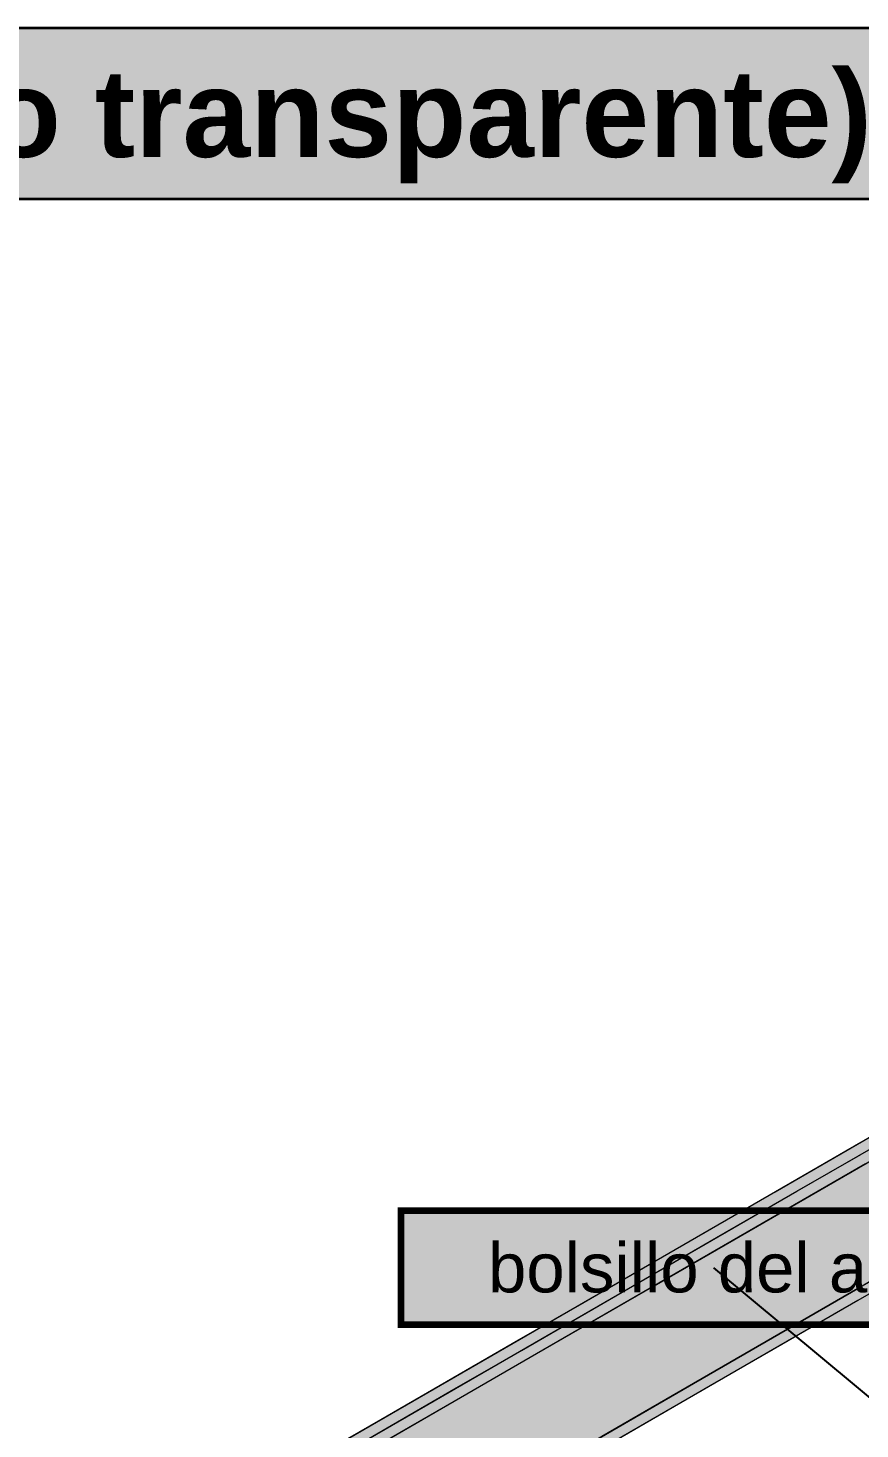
# Model space of a CAD drawing. Header units: metres. Extents: x 349021 to 349543, y 9281040 to 9281959.
# Drawn here: x 349206.5 to 349206.939, y 9281042.422 to 9281043.16 of the extents above; entities that cross this region are included whole.
import ezdxf
from ezdxf.enums import TextEntityAlignment as Align

# ---------------------------------------------------------------- set-up
doc = ezdxf.new("R2010")
doc.units = ezdxf.units.M
doc.header["$LTSCALE"] = 0.25
for name, color, linetype, lineweight in [('ISO-3D', 7, 'CONTINUOUS', 13), ('ISO-3D-ARISTAS', 250, 'CONTINUOUS', 13), ('PANEL-FONDO', 5, 'CONTINUOUS', 13), ('TITULOS', 160, 'CONTINUOUS', 35)]:
    doc.layers.add(name, color=color, linetype=linetype, lineweight=lineweight)
doc.layers.add('LLAMADAS-NUM', color=30, linetype='CONTINUOUS', lineweight=25, true_color=0xc05014)
doc.layers.add('PANEL', color=5, linetype='CONTINUOUS', lineweight=35, true_color=0x1f4e79)
doc.styles.get("Standard").update_dxf_attribs({"font": 'arial.ttf'})
doc.styles.add('TITULOS', font='arialbd.ttf')

msp = doc.modelspace()

# ---------------------------------------------------------------- linework, layer by layer
at = {"layer": 'ISO-3D', "true_color": 0x22252b}
for points in [[(349206.96323, 9281042.58047), (349206.92859, 9281042.56047), (349206.96323, 9281042.58682), (349206.92859, 9281042.56682)], [(349206.96323, 9281042.54555), (349206.92859, 9281042.52555), (349206.96323, 9281042.58047), (349206.92859, 9281042.56047)], [(349206.96614, 9281042.54406), (349206.93182, 9281042.52424), (349206.96614, 9281042.58216), (349206.93182, 9281042.56234)], [(349206.92859, 9281042.56047), (349206.89395, 9281042.54047), (349206.92859, 9281042.56682), (349206.89395, 9281042.54682)], [(349206.92859, 9281042.52555), (349206.89395, 9281042.50555), (349206.92859, 9281042.56047), (349206.89395, 9281042.54047)], [(349206.93182, 9281042.52424), (349206.89751, 9281042.50443), (349206.93182, 9281042.56234), (349206.89751, 9281042.54253)], [(349206.89395, 9281042.54047), (349206.85931, 9281042.52047), (349206.89395, 9281042.54682), (349206.85931, 9281042.52682)], [(349206.89751, 9281042.50443), (349206.86319, 9281042.48462), (349206.89751, 9281042.54253), (349206.86319, 9281042.52272)], [(349206.96323, 9281042.51062), (349206.92859, 9281042.49062), (349206.96323, 9281042.54555), (349206.92859, 9281042.52555)], [(349206.96614, 9281042.50596), (349206.93182, 9281042.48614), (349206.96614, 9281042.54406), (349206.93182, 9281042.52424)], [(349206.89395, 9281042.50555), (349206.85931, 9281042.48555), (349206.89395, 9281042.54047), (349206.85931, 9281042.52047)], [(349206.85931, 9281042.52047), (349206.82467, 9281042.50047), (349206.85931, 9281042.52682), (349206.82467, 9281042.50682)], [(349206.85931, 9281042.48555), (349206.82467, 9281042.46555), (349206.85931, 9281042.52047), (349206.82467, 9281042.50047)], [(349206.86319, 9281042.48462), (349206.82887, 9281042.4648), (349206.86319, 9281042.52272), (349206.82887, 9281042.5029)], [(349206.92859, 9281042.49062), (349206.89395, 9281042.47062), (349206.92859, 9281042.52555), (349206.89395, 9281042.50555)], [(349206.93182, 9281042.48614), (349206.89751, 9281042.46633), (349206.93182, 9281042.52424), (349206.89751, 9281042.50443)], [(349206.97138, 9281042.50898), (349206.93764, 9281042.4895), (349206.97138, 9281042.51533), (349206.93764, 9281042.49585)], [(349206.82467, 9281042.50047), (349206.79003, 9281042.48047), (349206.82467, 9281042.50682), (349206.79003, 9281042.48682)], [(349206.89395, 9281042.47062), (349206.85931, 9281042.45062), (349206.89395, 9281042.50555), (349206.85931, 9281042.48555)], [(349206.82467, 9281042.46555), (349206.79003, 9281042.44555), (349206.82467, 9281042.50047), (349206.79003, 9281042.48047)], [(349206.82887, 9281042.4648), (349206.79455, 9281042.44499), (349206.82887, 9281042.5029), (349206.79455, 9281042.48309)], [(349206.89751, 9281042.46633), (349206.86319, 9281042.44652), (349206.89751, 9281042.50443), (349206.86319, 9281042.48462)], [(349206.93764, 9281042.4895), (349206.90391, 9281042.47002), (349206.93764, 9281042.49585), (349206.90391, 9281042.47637)], [(349206.79003, 9281042.48047), (349206.75538, 9281042.46047), (349206.79003, 9281042.48682), (349206.75538, 9281042.46682)], [(349206.79455, 9281042.44499), (349206.76024, 9281042.42518), (349206.79455, 9281042.48309), (349206.76024, 9281042.46328)], [(349206.85931, 9281042.45062), (349206.82467, 9281042.43062), (349206.85931, 9281042.48555), (349206.82467, 9281042.46555)], [(349206.86319, 9281042.44652), (349206.82887, 9281042.4267), (349206.86319, 9281042.48462), (349206.82887, 9281042.4648)], [(349206.79003, 9281042.44555), (349206.75538, 9281042.42555), (349206.79003, 9281042.48047), (349206.75538, 9281042.46047)], [(349206.90391, 9281042.47002), (349206.87017, 9281042.45055), (349206.90391, 9281042.47637), (349206.87017, 9281042.4569)], [(349206.75538, 9281042.46047), (349206.72074, 9281042.44047), (349206.75538, 9281042.46682), (349206.72074, 9281042.44682)], [(349206.76024, 9281042.42518), (349206.72592, 9281042.40536), (349206.76024, 9281042.46328), (349206.72592, 9281042.44346)], [(349206.82467, 9281042.43062), (349206.79003, 9281042.41062), (349206.82467, 9281042.46555), (349206.79003, 9281042.44555)], [(349206.82887, 9281042.4267), (349206.79455, 9281042.40689), (349206.82887, 9281042.4648), (349206.79455, 9281042.44499)], [(349206.75538, 9281042.42555), (349206.72074, 9281042.40555), (349206.75538, 9281042.46047), (349206.72074, 9281042.44047)], [(349206.87017, 9281042.45055), (349206.83643, 9281042.43107), (349206.87017, 9281042.4569), (349206.83643, 9281042.43742)], [(349206.72074, 9281042.44047), (349206.6861, 9281042.42047), (349206.72074, 9281042.44682), (349206.6861, 9281042.42682)], [(349206.72074, 9281042.40555), (349206.6861, 9281042.38555), (349206.72074, 9281042.44047), (349206.6861, 9281042.42047)], [(349206.72592, 9281042.40536), (349206.6916, 9281042.38555), (349206.72592, 9281042.44346), (349206.6916, 9281042.42365)], [(349206.79003, 9281042.41062), (349206.75538, 9281042.39062), (349206.79003, 9281042.44555), (349206.75538, 9281042.42555)], [(349206.79455, 9281042.40689), (349206.76024, 9281042.38708), (349206.79455, 9281042.44499), (349206.76024, 9281042.42518)], [(349206.83643, 9281042.43107), (349206.8027, 9281042.41159), (349206.83643, 9281042.43742), (349206.8027, 9281042.41794)], [(349206.6861, 9281042.42047), (349206.65146, 9281042.40047), (349206.6861, 9281042.42682), (349206.65146, 9281042.40682)], [(349206.75538, 9281042.39062), (349206.72074, 9281042.37062), (349206.75538, 9281042.42555), (349206.72074, 9281042.40555)], [(349206.76024, 9281042.38708), (349206.72592, 9281042.36726), (349206.76024, 9281042.42518), (349206.72592, 9281042.40536)], [(349206.6916, 9281042.38555), (349206.65728, 9281042.36574), (349206.6916, 9281042.42365), (349206.65728, 9281042.40384)]]:
    msp.add_solid(points, dxfattribs=at)
at = {"layer": 'ISO-3D', "true_color": 0x2b2e35}
for points in [[(349206.94462, 9281042.56973), (349206.91089, 9281042.55025), (349206.93912, 9281042.57291), (349206.90539, 9281042.55343)], [(349206.97212, 9281042.54751), (349206.93838, 9281042.52803), (349206.93912, 9281042.56656), (349206.90539, 9281042.54708)], [(349206.97487, 9281042.55227), (349206.94113, 9281042.53279), (349206.94462, 9281042.56973), (349206.91089, 9281042.55025)], [(349206.91089, 9281042.55025), (349206.87715, 9281042.53078), (349206.90539, 9281042.55343), (349206.87165, 9281042.53395)], [(349206.94113, 9281042.53279), (349206.9074, 9281042.51331), (349206.91089, 9281042.55025), (349206.87715, 9281042.53078)], [(349206.93838, 9281042.52803), (349206.90465, 9281042.50855), (349206.90539, 9281042.54708), (349206.87165, 9281042.5276)], [(349207.00511, 9281042.52846), (349206.97138, 9281042.50898), (349206.97212, 9281042.54751), (349206.93838, 9281042.52803)], [(349206.87715, 9281042.53078), (349206.84341, 9281042.5113), (349206.87165, 9281042.53395), (349206.83791, 9281042.51447)], [(349206.90465, 9281042.50855), (349206.87091, 9281042.48907), (349206.87165, 9281042.5276), (349206.83791, 9281042.50812)], [(349206.9074, 9281042.51331), (349206.87366, 9281042.49384), (349206.87715, 9281042.53078), (349206.84341, 9281042.5113)], [(349206.97138, 9281042.50898), (349206.93764, 9281042.4895), (349206.93838, 9281042.52803), (349206.90465, 9281042.50855)], [(349206.97138, 9281042.51533), (349206.93764, 9281042.49585), (349206.94113, 9281042.53279), (349206.9074, 9281042.51331)], [(349206.84341, 9281042.5113), (349206.80968, 9281042.49182), (349206.83791, 9281042.51447), (349206.80418, 9281042.495)], [(349206.93764, 9281042.49585), (349206.90391, 9281042.47637), (349206.9074, 9281042.51331), (349206.87366, 9281042.49384)], [(349206.87091, 9281042.48907), (349206.83717, 9281042.4696), (349206.83791, 9281042.50812), (349206.80418, 9281042.48865)], [(349206.87366, 9281042.49384), (349206.83992, 9281042.47436), (349206.84341, 9281042.5113), (349206.80968, 9281042.49182)], [(349206.93764, 9281042.4895), (349206.90391, 9281042.47002), (349206.90465, 9281042.50855), (349206.87091, 9281042.48907)], [(349206.96614, 9281042.50596), (349206.93182, 9281042.48614), (349206.96064, 9281042.50913), (349206.92633, 9281042.48932)], [(349206.80968, 9281042.49182), (349206.77594, 9281042.47234), (349206.80418, 9281042.495), (349206.77044, 9281042.47552)], [(349206.83992, 9281042.47436), (349206.80619, 9281042.45488), (349206.80968, 9281042.49182), (349206.77594, 9281042.47234)], [(349206.90391, 9281042.47637), (349206.87017, 9281042.4569), (349206.87366, 9281042.49384), (349206.83992, 9281042.47436)], [(349206.83717, 9281042.4696), (349206.80344, 9281042.45012), (349206.80418, 9281042.48865), (349206.77044, 9281042.46917)], [(349206.90391, 9281042.47002), (349206.87017, 9281042.45055), (349206.87091, 9281042.48907), (349206.83717, 9281042.4696)], [(349206.93182, 9281042.48614), (349206.89751, 9281042.46633), (349206.92633, 9281042.48932), (349206.89201, 9281042.4695)], [(349206.77594, 9281042.47234), (349206.74221, 9281042.45287), (349206.77044, 9281042.47552), (349206.73671, 9281042.45604)], [(349206.80344, 9281042.45012), (349206.7697, 9281042.43064), (349206.77044, 9281042.46917), (349206.73671, 9281042.44969)], [(349206.80619, 9281042.45488), (349206.77245, 9281042.4354), (349206.77594, 9281042.47234), (349206.74221, 9281042.45287)], [(349206.87017, 9281042.45055), (349206.83643, 9281042.43107), (349206.83717, 9281042.4696), (349206.80344, 9281042.45012)], [(349206.87017, 9281042.4569), (349206.83643, 9281042.43742), (349206.83992, 9281042.47436), (349206.80619, 9281042.45488)], [(349206.89751, 9281042.46633), (349206.86319, 9281042.44652), (349206.89201, 9281042.4695), (349206.85769, 9281042.44969)], [(349206.74221, 9281042.45287), (349206.70847, 9281042.43339), (349206.73671, 9281042.45604), (349206.70297, 9281042.43656)], [(349206.83643, 9281042.43742), (349206.8027, 9281042.41794), (349206.80619, 9281042.45488), (349206.77245, 9281042.4354)], [(349206.7697, 9281042.43064), (349206.73597, 9281042.41116), (349206.73671, 9281042.44969), (349206.70297, 9281042.43021)], [(349206.77245, 9281042.4354), (349206.73872, 9281042.41593), (349206.74221, 9281042.45287), (349206.70847, 9281042.43339)], [(349206.83643, 9281042.43107), (349206.8027, 9281042.41159), (349206.80344, 9281042.45012), (349206.7697, 9281042.43064)], [(349206.86319, 9281042.44652), (349206.82887, 9281042.4267), (349206.85769, 9281042.44969), (349206.82337, 9281042.42988)], [(349206.70847, 9281042.43339), (349206.67473, 9281042.41391), (349206.70297, 9281042.43656), (349206.66923, 9281042.41709)], [(349206.73872, 9281042.41593), (349206.70498, 9281042.39645), (349206.70847, 9281042.43339), (349206.67473, 9281042.41391)], [(349206.8027, 9281042.41794), (349206.76896, 9281042.39846), (349206.77245, 9281042.4354), (349206.73872, 9281042.41593)], [(349206.73597, 9281042.41116), (349206.70223, 9281042.39169), (349206.70297, 9281042.43021), (349206.66923, 9281042.41074)], [(349206.8027, 9281042.41159), (349206.76896, 9281042.39211), (349206.7697, 9281042.43064), (349206.73597, 9281042.41116)], [(349206.82887, 9281042.4267), (349206.79455, 9281042.40689), (349206.82337, 9281042.42988), (349206.78906, 9281042.41006)]]:
    msp.add_solid(points, dxfattribs=at)
at = {"layer": 'ISO-3D-ARISTAS', "color": 250}
for p, q in [((349206.92859, 9281042.56682), (349206.96323, 9281042.58682)), ((349206.83017, 9281042.4973), (349206.97844, 9281042.58291)), ((349206.93182, 9281042.56234), (349206.96614, 9281042.58216)), ((349206.90539, 9281042.55343), (349206.93912, 9281042.57291)), ((349206.89395, 9281042.54682), (349206.92859, 9281042.56682)), ((349206.90539, 9281042.54708), (349206.93912, 9281042.56656)), ((349206.77494, 9281042.46542), (349206.94163, 9281042.56165)), ((349206.89751, 9281042.54253), (349206.93182, 9281042.56234)), ((349206.87165, 9281042.53395), (349206.90539, 9281042.55343)), ((349206.85931, 9281042.52682), (349206.89395, 9281042.54682)), ((349206.86319, 9281042.52272), (349206.89751, 9281042.54253)), ((349206.87165, 9281042.5276), (349206.90539, 9281042.54708)), ((349206.83791, 9281042.51447), (349206.87165, 9281042.53395)), ((349206.83791, 9281042.50812), (349206.87165, 9281042.5276)), ((349206.82467, 9281042.50682), (349206.85931, 9281042.52682)), ((349206.82887, 9281042.5029), (349206.86319, 9281042.52272)), ((349206.80418, 9281042.495), (349206.83791, 9281042.51447)), ((349206.97138, 9281042.51533), (349206.93764, 9281042.49585)), ((349206.93764, 9281042.49585), (349206.97138, 9281042.51533)), ((349206.79003, 9281042.48682), (349206.82467, 9281042.50682)), ((349206.80418, 9281042.48865), (349206.83791, 9281042.50812)), ((349206.92633, 9281042.48932), (349206.96064, 9281042.50913)), ((349206.96323, 9281042.51062), (349206.92859, 9281042.49062)), ((349206.96614, 9281042.50596), (349206.93182, 9281042.48614)), ((349206.96614, 9281042.50596), (349206.93182, 9281042.48614)), ((349206.97138, 9281042.50898), (349206.93764, 9281042.4895)), ((349206.97138, 9281042.50898), (349206.93764, 9281042.4895)), ((349206.79455, 9281042.48309), (349206.82887, 9281042.5029)), ((349206.6916, 9281042.4173), (349206.83017, 9281042.4973)), ((349206.77044, 9281042.47552), (349206.80418, 9281042.495)), ((349206.92859, 9281042.49062), (349206.89395, 9281042.47062)), ((349206.93764, 9281042.49585), (349206.90391, 9281042.47637)), ((349206.90391, 9281042.47637), (349206.93764, 9281042.49585)), ((349206.75538, 9281042.46682), (349206.79003, 9281042.48682)), ((349206.76024, 9281042.46328), (349206.79455, 9281042.48309)), ((349206.77044, 9281042.46917), (349206.80418, 9281042.48865)), ((349206.89201, 9281042.4695), (349206.92633, 9281042.48932)), ((349206.93182, 9281042.48614), (349206.89751, 9281042.46633)), ((349206.93182, 9281042.48614), (349206.89751, 9281042.46633)), ((349206.93764, 9281042.4895), (349206.90391, 9281042.47002)), ((349206.93764, 9281042.4895), (349206.90391, 9281042.47002)), ((349206.90391, 9281042.47637), (349206.87017, 9281042.4569)), ((349206.87017, 9281042.4569), (349206.90391, 9281042.47637)), ((349206.73671, 9281042.45604), (349206.77044, 9281042.47552)), ((349206.73671, 9281042.44969), (349206.77044, 9281042.46917)), ((349206.85769, 9281042.44969), (349206.89201, 9281042.4695)), ((349206.89395, 9281042.47062), (349206.85931, 9281042.45062)), ((349206.90391, 9281042.47002), (349206.87017, 9281042.45055)), ((349206.90391, 9281042.47002), (349206.87017, 9281042.45055)), ((349206.60826, 9281042.36918), (349206.77494, 9281042.46542)), ((349206.72074, 9281042.44682), (349206.75538, 9281042.46682)), ((349206.72592, 9281042.44346), (349206.76024, 9281042.46328)), ((349206.89751, 9281042.46633), (349206.86319, 9281042.44652)), ((349206.89751, 9281042.46633), (349206.86319, 9281042.44652)), ((349206.70297, 9281042.43656), (349206.73671, 9281042.45604)), ((349206.87017, 9281042.4569), (349206.83643, 9281042.43742)), ((349206.83643, 9281042.43742), (349206.87017, 9281042.4569)), ((349206.6861, 9281042.42682), (349206.72074, 9281042.44682)), ((349206.70297, 9281042.43021), (349206.73671, 9281042.44969)), ((349206.82337, 9281042.42988), (349206.85769, 9281042.44969)), ((349206.85931, 9281042.45062), (349206.82467, 9281042.43062)), ((349206.86319, 9281042.44652), (349206.82887, 9281042.4267)), ((349206.86319, 9281042.44652), (349206.82887, 9281042.4267)), ((349206.87017, 9281042.45055), (349206.83643, 9281042.43107)), ((349206.87017, 9281042.45055), (349206.83643, 9281042.43107)), ((349206.6916, 9281042.42365), (349206.72592, 9281042.44346)), ((349206.66923, 9281042.41709), (349206.70297, 9281042.43656)), ((349206.83643, 9281042.43742), (349206.8027, 9281042.41794)), ((349206.8027, 9281042.41794), (349206.83643, 9281042.43742)), ((349206.65146, 9281042.40682), (349206.6861, 9281042.42682)), ((349206.66923, 9281042.41074), (349206.70297, 9281042.43021)), ((349206.78906, 9281042.41006), (349206.82337, 9281042.42988)), ((349206.82467, 9281042.43062), (349206.79003, 9281042.41062)), ((349206.82887, 9281042.4267), (349206.79455, 9281042.40689)), ((349206.82887, 9281042.4267), (349206.79455, 9281042.40689)), ((349206.83643, 9281042.43107), (349206.8027, 9281042.41159)), ((349206.83643, 9281042.43107), (349206.8027, 9281042.41159)), ((349206.65728, 9281042.40384), (349206.6916, 9281042.42365))]:
    msp.add_line(p, q, dxfattribs=at)
at = {"layer": 'LLAMADAS-NUM'}
msp.add_line((349207.10179, 9281042.30682), (349206.86179, 9281042.50682), dxfattribs=at)
at = {"layer": 'LLAMADAS-NUM', "const_width": 0.0035}
msp.add_lwpolyline([(349206.69679, 9281042.47682), (349207.02679, 9281042.47682), (349207.02679, 9281042.53682), (349206.69679, 9281042.53682)], close=True, dxfattribs=at)
at = {"layer": 'LLAMADAS-NUM', "true_color": 0xffffff}
msp.add_solid([(349206.69679, 9281042.47682), (349207.02679, 9281042.47682), (349206.69679, 9281042.53682), (349207.02679, 9281042.53682)], dxfattribs=at)
at = {"layer": 'PANEL'}
msp.add_line((349205.28, 9281043.07), (349209.27, 9281043.07), dxfattribs=at)
msp.add_lwpolyline([(349205.28, 9281040.95), (349209.27, 9281040.95), (349209.27, 9281043.16), (349205.28, 9281043.16)], close=True, dxfattribs=at)
at = {"layer": 'PANEL-FONDO', "true_color": 0xebf1f8}
msp.add_solid([(349205.28, 9281043.07), (349209.27, 9281043.07), (349205.28, 9281043.16), (349209.27, 9281043.16)], dxfattribs=at)

# ---------------------------------------------------------------- texts
at = {"layer": 'LLAMADAS-NUM'}
msp.add_text('bolsillo del asa', height=0.026, dxfattribs=at).set_placement((349206.86179, 9281042.50682), align=Align.MIDDLE_CENTER)
at = {"layer": 'TITULOS', "style": 'TITULOS'}
msp.add_text('4. TAPA: ARMADO INTERIOR (concreto transparente)', height=0.0459, dxfattribs=at).set_placement((349205.31, 9281043.115), align=Align.MIDDLE_LEFT)

doc.saveas('drawing.dxf')
